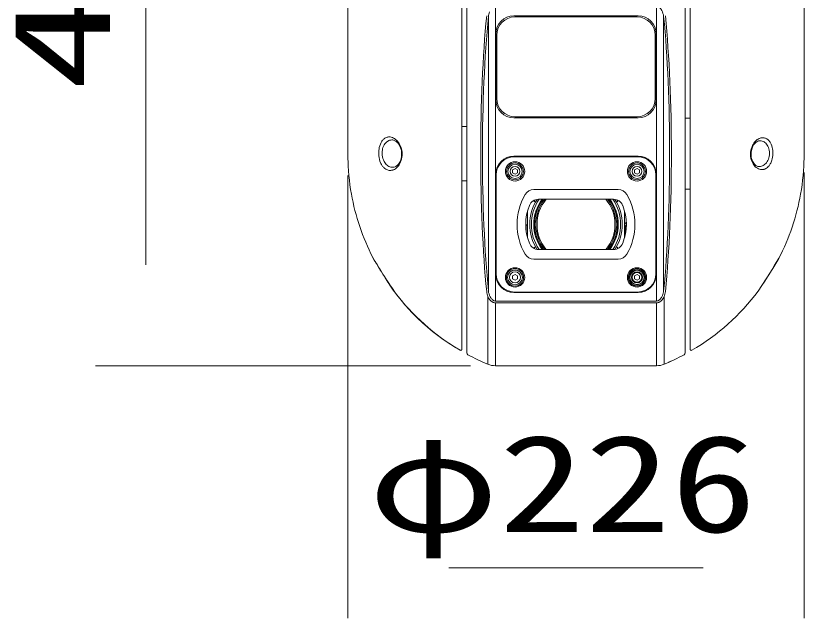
# Model space of a CAD drawing. Units: millimetres on the paper. Extents: x -62 to 65, y -59 to 59.
# Drawn here: x -30.93 to -11.41, y 11.73 to 26.64 of the extents above; entities that cross this region are included whole.
import ezdxf
from ezdxf.enums import TextEntityAlignment as Align

# ---------------------------------------------------------------- set-up
doc = ezdxf.new("R2010")
doc.units = ezdxf.units.MM
doc.layers.add('0-2_GAIKEI', color=4, linetype='Continuous', lineweight=9)
doc.layers.add('0-3_SUNPO', color=7, linetype='Continuous', lineweight=9)
doc.styles.add('ＭＳ ゴシック', font='')
doc.styles.get('ＭＳ ゴシック').set_extended_font_data('MS Gothic')

msp = doc.modelspace()

# ---------------------------------------------------------------- linework, layer by layer
at = {"layer": '0-2_GAIKEI', "color": 7}
for p, q in [((-22.711, 30.77), (-22.711, 23.385)), ((-11.411, 30.77), (-11.411, 23.385)), ((-19.886, 29.78), (-19.886, 18.387)), ((-14.236, 18.387), (-14.236, 29.78)), ((-19.761, 28.129), (-19.761, 18.296)), ((-14.361, 28.129), (-14.361, 18.296)), ((-12.551, 19.826), (-12.549, 19.829)), ((-15.071, 17.98), (-19.051, 17.98))]:
    msp.add_line(p, q, dxfattribs=at)
at = {"layer": '0-2_GAIKEI'}
for p, q in [((-19.056, 26.877), (-19.056, 19.583)), ((-19.23, 26.625), (-19.23, 19.835)), ((-18.598, 26.642), (-15.523, 26.642)), ((-15.548, 26.615), (-18.573, 26.615)), ((-14.892, 19.835), (-14.892, 26.625)), ((-19.048, 26.192), (-19.048, 24.567)), ((-19.021, 24.592), (-19.021, 26.167)), ((-15.101, 26.167), (-15.101, 24.592)), ((-15.073, 24.567), (-15.073, 26.192)), ((-15.523, 24.117), (-18.598, 24.117)), ((-15.548, 24.145), (-18.573, 24.145)), ((-14.361, 24.105), (-14.236, 24.105)), ((-19.761, 23.905), (-19.886, 23.905)), ((-15.523, 23.167), (-18.598, 23.167)), ((-18.586, 23.155), (-15.536, 23.155)), ((-18.633, 22.828), (-18.57, 22.864)), ((-15.614, 22.828), (-15.551, 22.864)), ((-19.048, 22.717), (-19.048, 20.242)), ((-19.036, 22.705), (-19.036, 20.255)), ((-18.633, 22.756), (-18.633, 22.828)), ((-18.57, 22.72), (-18.633, 22.756)), ((-15.614, 22.756), (-15.614, 22.828)), ((-15.551, 22.72), (-15.614, 22.756)), ((-15.086, 20.255), (-15.086, 22.705)), ((-15.073, 22.717), (-15.073, 20.242)), ((-19.761, 22.555), (-19.886, 22.555)), ((-16.016, 22.34), (-18.106, 22.34)), ((-14.361, 22.355), (-14.236, 22.355)), ((-16.134, 22.102), (-17.988, 22.102)), ((-18.216, 21.947), (-18.22, 21.949)), ((-18.064, 22.033), (-18.098, 22.057)), ((-16.058, 22.033), (-16.023, 22.057)), ((-18.266, 21.799), (-18.266, 21.161)), ((-15.861, 21.143), (-15.861, 21.817)), ((-18.291, 21.278), (-18.291, 21.456)), ((-18.282, 21.466), (-18.266, 21.467)), ((-15.856, 21.161), (-15.856, 21.47)), ((-15.84, 21.451), (-15.856, 21.452)), ((-15.84, 21.329), (-15.856, 21.327)), ((-15.831, 21.441), (-15.831, 21.339)), ((-18.282, 21.259), (-18.266, 21.257)), ((-18.064, 20.927), (-18.098, 20.903)), ((-16.058, 20.927), (-16.023, 20.903)), ((-16.134, 20.858), (-17.988, 20.858)), ((-16.016, 20.62), (-18.106, 20.62)), ((-18.633, 20.204), (-18.57, 20.24)), ((-18.633, 20.132), (-18.633, 20.204)), ((-18.57, 20.096), (-18.633, 20.132)), ((-15.614, 20.204), (-15.551, 20.24)), ((-15.614, 20.132), (-15.614, 20.204)), ((-15.551, 20.096), (-15.614, 20.132)), ((-21.556, 19.807), (-21.558, 19.81)), ((-15.523, 19.792), (-18.598, 19.792)), ((-15.536, 19.805), (-18.586, 19.805)), ((-19.244, 18.019), (-19.244, 19.695)), ((-19.057, 19.536), (-19.051, 19.536)), ((-15.071, 17.98), (-15.071, 19.536)), ((-14.878, 18.019), (-14.878, 19.695))]:
    msp.add_line(p, q, dxfattribs=at)
for points in [[(-19.056, 19.583), (-19.051, 19.583), (-15.071, 19.583), (-15.066, 19.583), (-15.066, 26.877), (-15.071, 26.877), (-19.051, 26.877), (-19.056, 26.877)], [(-15.066, 26.877), (-15.056, 26.877), (-15.047, 26.875), (-15.028, 26.869), (-15.011, 26.859), (-14.994, 26.847), (-14.983, 26.837), (-14.973, 26.826), (-14.962, 26.813), (-14.952, 26.799), (-14.936, 26.771), (-14.922, 26.742), (-14.908, 26.703), (-14.902, 26.683), (-14.898, 26.663), (-14.894, 26.644), (-14.892, 26.625)], [(-21.392, 23.385), (-21.405, 23.419), (-21.42, 23.451), (-21.437, 23.481), (-21.456, 23.509), (-21.478, 23.537), (-21.502, 23.561), (-21.527, 23.583), (-21.552, 23.602), (-21.579, 23.617), (-21.607, 23.63), (-21.635, 23.638), (-21.664, 23.643), (-21.679, 23.644), (-21.693, 23.644), (-21.707, 23.643), (-21.721, 23.641), (-21.74, 23.637), (-21.758, 23.63), (-21.776, 23.622), (-21.793, 23.612), (-21.809, 23.601), (-21.825, 23.587), (-21.836, 23.576), (-21.848, 23.563), (-21.868, 23.536), (-21.887, 23.504), (-21.904, 23.468), (-21.919, 23.428), (-21.931, 23.385)], [(-12.712, 23.385), (-12.702, 23.411), (-12.692, 23.435), (-12.679, 23.459), (-12.658, 23.491), (-12.639, 23.516), (-12.619, 23.538), (-12.597, 23.559), (-12.573, 23.578), (-12.549, 23.593), (-12.524, 23.606), (-12.498, 23.615), (-12.483, 23.619), (-12.469, 23.622)], [(-12.469, 23.622), (-12.442, 23.625), (-12.415, 23.623), (-12.402, 23.621), (-12.389, 23.618), (-12.371, 23.613), (-12.354, 23.605), (-12.338, 23.596), (-12.326, 23.588), (-12.314, 23.579), (-12.298, 23.564), (-12.283, 23.548), (-12.268, 23.53), (-12.258, 23.515), (-12.248, 23.499), (-12.231, 23.464), (-12.216, 23.426), (-12.204, 23.385)], [(-21.599, 23.569), (-21.62, 23.569), (-21.644, 23.568), (-21.66, 23.565), (-21.676, 23.561), (-21.692, 23.555), (-21.707, 23.548), (-21.721, 23.541), (-21.732, 23.533), (-21.744, 23.525), (-21.762, 23.51), (-21.776, 23.494), (-21.791, 23.477), (-21.807, 23.453), (-21.817, 23.435), (-21.825, 23.418), (-21.833, 23.4), (-21.84, 23.381), (-21.849, 23.35)], [(-21.599, 23.569), (-21.58, 23.565), (-21.563, 23.56), (-21.543, 23.55), (-21.521, 23.536), (-21.498, 23.518), (-21.475, 23.495), (-21.455, 23.47), (-21.437, 23.442), (-21.42, 23.409), (-21.405, 23.374), (-21.402, 23.366)], [(-12.523, 23.549), (-12.541, 23.546), (-12.562, 23.538), (-12.583, 23.527), (-12.605, 23.511), (-12.626, 23.492), (-12.645, 23.47), (-12.663, 23.446), (-12.68, 23.417), (-12.693, 23.389), (-12.703, 23.365)], [(-12.523, 23.549), (-12.498, 23.55), (-12.474, 23.547), (-12.451, 23.542), (-12.427, 23.533), (-12.405, 23.522), (-12.384, 23.507), (-12.363, 23.488), (-12.343, 23.466), (-12.326, 23.441), (-12.31, 23.413), (-12.297, 23.382), (-12.286, 23.349)], [(-21.946, 23.228), (-21.943, 23.18), (-21.937, 23.133), (-21.927, 23.087), (-21.914, 23.044), (-21.899, 23.003), (-21.89, 22.983), (-21.88, 22.965), (-21.86, 22.932), (-21.848, 22.916), (-21.837, 22.902), (-21.825, 22.889), (-21.812, 22.877), (-21.793, 22.861), (-21.773, 22.847), (-21.752, 22.836), (-21.731, 22.827), (-21.709, 22.821), (-21.687, 22.817), (-21.665, 22.815), (-21.643, 22.816), (-21.629, 22.818), (-21.614, 22.821), (-21.6, 22.825), (-21.585, 22.83), (-21.558, 22.842), (-21.532, 22.858), (-21.506, 22.878), (-21.482, 22.901), (-21.459, 22.927), (-21.439, 22.956), (-21.42, 22.989), (-21.403, 23.024), (-21.389, 23.062), (-21.378, 23.102), (-21.37, 23.143), (-21.366, 23.186), (-21.365, 23.229)], [(-21.861, 23.23), (-21.859, 23.189), (-21.852, 23.149), (-21.843, 23.111), (-21.83, 23.074), (-21.814, 23.04), (-21.795, 23.009), (-21.778, 22.985), (-21.759, 22.964), (-21.738, 22.945), (-21.716, 22.929), (-21.694, 22.916), (-21.672, 22.906), (-21.649, 22.899), (-21.626, 22.894), (-21.602, 22.892), (-21.579, 22.893)], [(-21.579, 22.893), (-21.56, 22.896), (-21.54, 22.903), (-21.52, 22.914), (-21.504, 22.925), (-21.487, 22.939), (-21.471, 22.955), (-21.455, 22.974), (-21.439, 22.996), (-21.425, 23.021), (-21.412, 23.048), (-21.401, 23.078), (-21.391, 23.11), (-21.383, 23.148), (-21.379, 23.188), (-21.378, 23.229)], [(-12.49, 22.837), (-12.517, 22.844), (-12.545, 22.854), (-12.571, 22.869), (-12.597, 22.886), (-12.622, 22.908), (-12.642, 22.929), (-12.66, 22.953), (-12.678, 22.98), (-12.694, 23.009), (-12.709, 23.044), (-12.722, 23.081), (-12.732, 23.121), (-12.738, 23.158), (-12.741, 23.196), (-12.741, 23.235), (-12.738, 23.274), (-12.732, 23.312), (-12.724, 23.349), (-12.712, 23.385)], [(-12.541, 22.913), (-12.559, 22.916), (-12.577, 22.922), (-12.597, 22.933), (-12.618, 22.948), (-12.639, 22.968), (-12.658, 22.991), (-12.675, 23.016), (-12.689, 23.043), (-12.703, 23.075), (-12.715, 23.112), (-12.722, 23.147), (-12.727, 23.185), (-12.728, 23.224), (-12.726, 23.264), (-12.72, 23.301), (-12.712, 23.335), (-12.703, 23.365)], [(-12.286, 23.349), (-12.278, 23.313), (-12.274, 23.276), (-12.272, 23.238), (-12.274, 23.201), (-12.279, 23.164), (-12.287, 23.128), (-12.298, 23.094), (-12.312, 23.062), (-12.328, 23.033), (-12.346, 23.007), (-12.364, 22.986), (-12.383, 22.967), (-12.403, 22.951), (-12.424, 22.938), (-12.447, 22.927), (-12.47, 22.919), (-12.493, 22.914), (-12.517, 22.912), (-12.541, 22.913)], [(-12.204, 23.385), (-12.196, 23.348), (-12.191, 23.31), (-12.189, 23.282), (-12.188, 23.254), (-12.188, 23.214), (-12.191, 23.182), (-12.196, 23.143), (-12.204, 23.101), (-12.212, 23.07), (-12.222, 23.041), (-12.231, 23.018), (-12.241, 22.997), (-12.251, 22.977), (-12.262, 22.959), (-12.28, 22.932), (-12.3, 22.909), (-12.32, 22.889), (-12.342, 22.873), (-12.364, 22.859), (-12.385, 22.849), (-12.399, 22.844), (-12.415, 22.84), (-12.43, 22.837), (-12.444, 22.835), (-12.461, 22.835), (-12.477, 22.836), (-12.49, 22.837)], [(-18.57, 22.72), (-18.508, 22.756), (-18.508, 22.828), (-18.57, 22.864)], [(-15.551, 22.72), (-15.489, 22.756), (-15.489, 22.828), (-15.551, 22.864)], [(-18.57, 20.096), (-18.508, 20.132), (-18.508, 20.204), (-18.57, 20.24)], [(-15.551, 20.096), (-15.489, 20.132), (-15.489, 20.204), (-15.551, 20.24)], [(-19.244, 19.695), (-19.255, 19.726), (-19.264, 19.756), (-19.269, 19.786), (-19.272, 19.816)], [(-19.056, 19.583), (-19.065, 19.583), (-19.075, 19.585), (-19.093, 19.591), (-19.111, 19.601), (-19.127, 19.613), (-19.138, 19.623), (-19.148, 19.634), (-19.159, 19.647), (-19.169, 19.661), (-19.186, 19.689), (-19.2, 19.718), (-19.214, 19.757), (-19.219, 19.777), (-19.224, 19.797), (-19.227, 19.816), (-19.23, 19.835)], [(-14.922, 19.718), (-14.937, 19.686), (-14.947, 19.67), (-14.957, 19.654), (-14.968, 19.64), (-14.979, 19.627), (-14.994, 19.613), (-15.011, 19.601), (-15.029, 19.591), (-15.047, 19.585), (-15.066, 19.583)], [(-14.849, 19.816), (-14.852, 19.786), (-14.858, 19.756), (-14.867, 19.726), (-14.878, 19.695)], [(-19.057, 19.536), (-19.076, 19.538), (-19.096, 19.542), (-19.114, 19.549), (-19.126, 19.554), (-19.137, 19.56), (-19.149, 19.569), (-19.161, 19.578), (-19.173, 19.588), (-19.184, 19.6), (-19.204, 19.624), (-19.221, 19.649), (-19.235, 19.676), (-19.244, 19.695)], [(-19.051, 17.98), (-19.051, 19.536), (-15.071, 19.536), (-15.065, 19.536)], [(-14.878, 19.695), (-14.886, 19.678), (-14.895, 19.66), (-14.908, 19.638), (-14.924, 19.616), (-14.942, 19.595), (-14.961, 19.577), (-14.983, 19.562), (-14.995, 19.555), (-15.007, 19.549), (-15.026, 19.542), (-15.045, 19.538), (-15.065, 19.536)]]:
    msp.add_lwpolyline(points, dxfattribs=at)
at = {"layer": '0-2_GAIKEI', "color": 7}
for points in [[(-22.622, 22.23), (-22.641, 22.344), (-22.657, 22.459), (-22.671, 22.574), (-22.682, 22.689), (-22.691, 22.805), (-22.698, 22.921), (-22.703, 23.017), (-22.706, 23.113), (-22.709, 23.249), (-22.711, 23.385)], [(-11.411, 23.385), (-11.412, 23.249), (-11.416, 23.113), (-11.419, 23.017), (-11.423, 22.921), (-11.43, 22.805), (-11.439, 22.689), (-11.451, 22.574), (-11.464, 22.459), (-11.481, 22.344), (-11.5, 22.23)], [(-12.04, 20.64), (-12.154, 20.451), (-12.207, 20.365), (-12.306, 20.206), (-12.405, 20.051), (-12.457, 19.969), (-12.551, 19.826)], [(-12.043, 20.634), (-12.192, 20.389), (-12.335, 20.159), (-12.475, 19.942), (-12.549, 19.829)]]:
    msp.add_lwpolyline(points, dxfattribs=at)
at = {"layer": '0-2_GAIKEI'}
for centre, radius in [((-18.571, 22.792), 0.239), ((-18.571, 22.792), 0.208), ((-18.57, 22.792), 0.175), ((-18.57, 22.792), 0.122), ((-15.551, 22.792), 0.239), ((-15.551, 22.792), 0.208), ((-15.551, 22.792), 0.175), ((-15.551, 22.792), 0.122), ((-18.571, 20.167), 0.239), ((-18.571, 20.167), 0.214), ((-18.571, 20.167), 0.183), ((-18.57, 20.168), 0.138), ((-15.551, 20.167), 0.239), ((-15.551, 20.167), 0.214), ((-15.551, 20.167), 0.208), ((-15.551, 20.167), 0.183), ((-15.551, 20.168), 0.175), ((-15.551, 20.168), 0.138), ((-15.551, 20.168), 0.122)]:
    msp.add_circle(centre, radius, dxfattribs=at)
for centre, radius, start, end in [((-18.598, 26.192), 0.45, 90, 180), ((-18.573, 26.167), 0.448, 90, 180), ((-15.548, 26.167), 0.448, 0, 90), ((-15.523, 26.192), 0.45, 0, 90), ((-18.598, 24.567), 0.45, 180, 270), ((-18.573, 24.592), 0.448, 180, 270), ((-15.548, 24.592), 0.448, 270, 360), ((-15.523, 24.567), 0.45, 270, 0), ((-21.298, 23.246), 0.648, 167.5946, 181.5681), ((-21.404, 23.243), 0.458, 166.5005, 181.6792), ((-21.829, 23.219), 0.451, 1.1893, 18.9644), ((-21.878, 23.218), 0.513, 1.1836, 18.9471), ((-18.598, 22.717), 0.45, 90, 180), ((-18.586, 22.705), 0.45, 90, 180), ((-15.536, 22.705), 0.45, 0, 90), ((-15.523, 22.717), 0.45, 0, 90), ((-18.106, 22.09), 0.25, 90, 149.7262), ((-16.016, 22.09), 0.25, 30.2738, 90), ((-17.061, 21.48), 1.46, 149.7262, 210.2738), ((-17.988, 21.855), 0.246, 90, 157.9757), ((-17.061, 21.48), 1.145, 147.2859, 212.7141), ((-17.061, 21.48), 1.105, 145.7746, 214.2255), ((-17.061, 21.48), 1.045, 143.5056, 216.4944), ((-17.061, 21.48), 1.187, 149.5206, 150.9234), ((-17.061, 21.48), 1.024, 142.6475, 217.3525), ((-17.061, 21.48), 0.994, 141.2821, 218.7179), ((-17.061, 21.48), 0.965, 139.9056, 220.0945), ((-17.061, 21.48), 0.965, 319.9055, 40.0944), ((-17.061, 21.48), 0.994, 321.2821, 38.7179), ((-17.061, 21.48), 1.024, 322.6475, 37.3525), ((-17.061, 21.48), 1.045, 323.5056, 36.4944), ((-17.061, 21.48), 1.105, 325.7745, 34.2254), ((-16.134, 21.855), 0.246, 22.0243, 90), ((-17.061, 21.48), 1.145, 327.2859, 32.7141), ((-17.061, 21.48), 1.187, 29.0766, 30.4794), ((-17.061, 21.48), 1.46, 329.7262, 30.2738), ((-17.061, 21.48), 1.246, 157.9757, 202.0243), ((-17.061, 21.48), 1.246, 337.9757, 22.0243), ((-15.798, 21.47), 0.0625, 105.7833, 180), ((-15.798, 21.47), 0.0575, 106.9914, 180), ((-18.281, 21.456), 0.01, 95, 180), ((-15.841, 21.441), 0.01, 0, 85), ((-15.841, 21.339), 0.01, 275, 0), ((-18.281, 21.269), 0.01, 223.1403, 264.9999), ((-18.186, 20.963), 0.296, 105.7138, 109.4879), ((-17.988, 21.105), 0.246, 202.0243, 270), ((-17.061, 21.48), 1.187, 209.0766, 210.4795), ((-16.134, 21.105), 0.246, 270, 337.9757), ((-17.061, 21.48), 1.187, 329.5205, 330.9234), ((-18.106, 20.87), 0.25, 210.2738, 270), ((-16.016, 20.87), 0.25, 270, 329.7262), ((-18.598, 20.242), 0.45, 180, 270), ((-18.586, 20.255), 0.45, 180, 270), ((-15.536, 20.255), 0.45, 270, 0), ((-15.523, 20.242), 0.45, 270, 0), ((-17.061, 23.23), 5.65, 217.2868, 239.4903)]:
    msp.add_arc(centre, radius, start, end, dxfattribs=at)
at = {"layer": '0-2_GAIKEI', "color": 7}
for centre, radius, start, end in [((-17.061, 23.23), 5.65, 190.1946, 207.0511), ((-17.061, 23.23), 5.65, 332.7118, 349.8055), ((-22.001, 20.707), 0.103, 207.0512, 210.8102), ((-2.906, 32.108), 22.342, 210.8221, 212.2316), ((-3.115, 31.981), 22.098, 210.834, 212.2408), ((-3.115, 31.981), 22.098, 210.834, 212.2408), ((-12.132, 20.687), 0.104, 329.0929, 332.7117), ((-17.294, 22.942), 5.284, 211.3589, 240.0795), ((-5.796, 30.293), 18.93, 212.2485, 213.626), ((-5.725, 30.334), 19.012, 212.2412, 213.6231), ((-17.061, 23.23), 5.65, 300.5097, 322.9493), ((-19.915, 18.387), 0.0288, 239.4903, 0), ((-14.207, 18.387), 0.0288, 180, 300.5097), ((-19.712, 18.296), 0.0487, 180, 241.749), ((-19.712, 18.296), 0.0487, 179.9994, 241.7468), ((-17.061, 23.23), 5.65, 241.749, 247.2691), ((-17.061, 23.23), 5.65, 292.7309, 298.251), ((-17.061, 23.23), 5.65, 292.7318, 298.2522), ((-14.409, 18.296), 0.0487, 298.251, 0), ((-14.409, 18.296), 0.0487, 298.2532, 0.0006), ((-19.051, 18.48), 0.5, 247.2691, 270), ((-15.071, 18.48), 0.5, 270, 292.7309)]:
    msp.add_arc(centre, radius, start, end, dxfattribs=at)
at = {"layer": '0-2_GAIKEI'}
for centre, major_axis, ratio, start_param, end_param in [((-18.765, 23.23), (0, 5.383), 0.121869, 0.883816, 2.257776), ((-18.725, 23.23), (0, 5.353), 0.121869, 0.883816, 2.257776), ((-19.043, 26.701), (-0.123, -0.242), 0.585364, 4.84101, 5.308212), ((-15.396, 23.23), (0, -5.353), 0.121869, 0.883816, 2.257776), ((-15.356, 23.23), (0, -5.383), 0.121869, 0.883816, 2.257776), ((-19.711, 22.049), (0.05, 0), 0.982704, 3.141593, 3.15314), ((-15.078, 19.759), (-0.123, -0.242), 0.585364, 1.699418, 2.16662)]:
    msp.add_ellipse(centre, major_axis=major_axis, ratio=ratio, start_param=start_param, end_param=end_param, dxfattribs=at)
at = {"layer": '0-3_SUNPO'}
for p, q in [((-27.711, 36.23), (-27.711, 20.48)), ((-22.71, 22.692), (-22.71, 11.73)), ((-11.411, 22.76), (-11.411, 11.73)), ((-19.676, 17.98), (-28.961, 17.98)), ((-20.21, 12.98), (-13.911, 12.98))]:
    msp.add_line(p, q, dxfattribs=at)

# ---------------------------------------------------------------- texts
at = {"layer": '0-3_SUNPO', "style": 'ＭＳ ゴシック', "width": 1.5}
msp.add_text('415', height=2.405, rotation=90, dxfattribs=at).set_placement((-27.873, 24.784), align=Align.BOTTOM_LEFT)
at = {"layer": '0-3_SUNPO', "style": 'ＭＳ ゴシック', "width": 1.3}
msp.add_text('φ226', height=2.405, dxfattribs=at).set_placement((-22.203, 13.142), align=Align.BOTTOM_LEFT)

doc.saveas('drawing.dxf')
